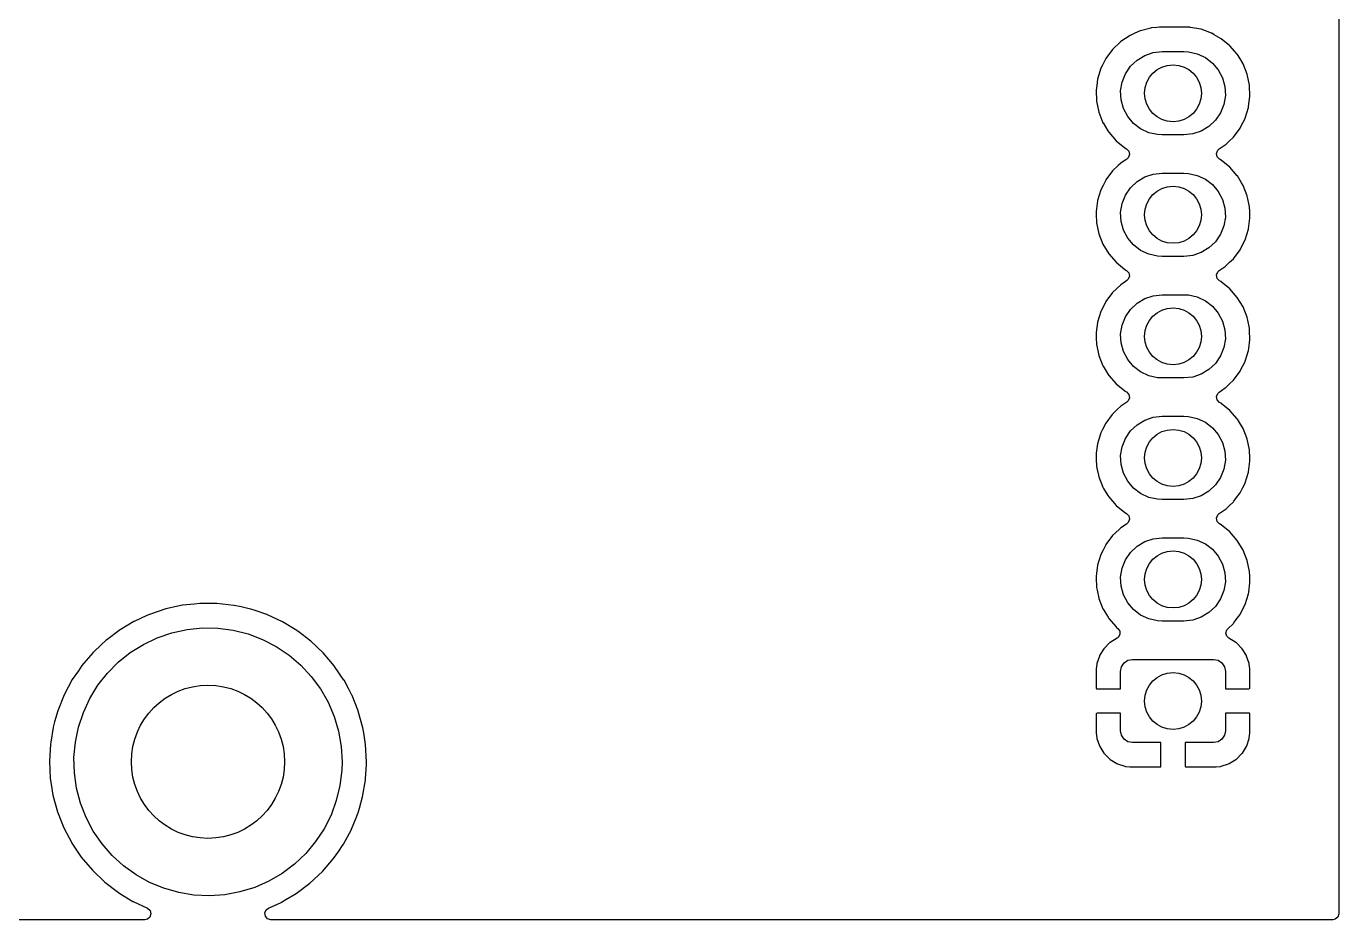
# Model space of a CAD drawing. Extents: x 14 to 417, y -139 to -107.
# Drawn here: x 389.9 to 417.32, y -139.19 to -120.52 of the extents above; entities that cross this region are included whole.
import ezdxf

# ---------------------------------------------------------------- set-up
doc = ezdxf.new("R2010")
doc.units = 0
doc.layers.add('BLACK', color=7, linetype='CONTINUOUS')

msp = doc.modelspace()

# ---------------------------------------------------------------- linework, layer by layer
at = {"layer": 'BLACK', "linetype": 'CONTINUOUS'}
for p, q in [((417.321, -107.314), (417.321, -139.065)), ((413.17, -120.617), (413.06, -120.667)), ((413.174, -120.615), (413.17, -120.617)), ((413.17, -120.617), (413.17, -120.617)), ((413.18, -120.614), (413.174, -120.615)), ((413.396, -120.558), (413.18, -120.614)), ((413.18, -120.614), (413.18, -120.614)), ((413.401, -120.556), (413.396, -120.558)), ((413.396, -120.558), (413.396, -120.558)), ((413.406, -120.556), (413.401, -120.556)), ((413.518, -120.546), (413.406, -120.556)), ((413.406, -120.556), (413.406, -120.556)), ((413.575, -120.541), (413.518, -120.546)), ((414.19, -120.541), (413.575, -120.541)), ((414.191, -120.542), (414.19, -120.541)), ((414.21, -120.542), (414.191, -120.542)), ((414.191, -120.542), (414.191, -120.542)), ((414.214, -120.543), (414.21, -120.542)), ((414.21, -120.542), (414.21, -120.542)), ((414.358, -120.569), (414.214, -120.543)), ((414.439, -120.583), (414.358, -120.569)), ((414.444, -120.584), (414.439, -120.583)), ((414.439, -120.583), (414.439, -120.583)), ((414.664, -120.664), (414.444, -120.584)), ((412.767, -120.842), (412.598, -121.003)), ((412.961, -120.711), (412.767, -120.842)), ((413.06, -120.667), (412.961, -120.711)), ((414.669, -120.667), (414.664, -120.664)), ((414.722, -120.697), (414.669, -120.667)), ((414.669, -120.667), (414.669, -120.667)), ((414.868, -120.78), (414.722, -120.697)), ((415.049, -120.928), (414.868, -120.78)), ((412.598, -121.003), (412.458, -121.191)), ((413.108, -121.227), (413.269, -121.13)), ((413.269, -121.13), (413.447, -121.07)), ((413.447, -121.07), (413.634, -121.05)), ((413.634, -121.05), (414.084, -121.05)), ((414.084, -121.05), (414.181, -121.055)), ((414.181, -121.055), (414.364, -121.096)), ((414.364, -121.096), (414.535, -121.176)), ((414.535, -121.176), (414.684, -121.29)), ((415.202, -121.105), (415.049, -120.928)), ((415.205, -121.109), (415.202, -121.105)), ((415.252, -121.187), (415.205, -121.109)), ((415.205, -121.109), (415.205, -121.109)), ((412.352, -121.399), (412.283, -121.623)), ((412.385, -121.334), (412.352, -121.399)), ((412.456, -121.196), (412.385, -121.334)), ((412.458, -121.191), (412.456, -121.196)), ((412.456, -121.196), (412.456, -121.196)), ((412.866, -121.512), (412.971, -121.356)), ((412.971, -121.356), (413.108, -121.227)), ((414.684, -121.29), (414.805, -121.434)), ((414.805, -121.434), (414.893, -121.6)), ((415.323, -121.305), (415.252, -121.187)), ((415.409, -121.522), (415.323, -121.305)), ((412.282, -121.628), (412.265, -121.757)), ((412.283, -121.623), (412.282, -121.628)), ((412.282, -121.628), (412.282, -121.628)), ((412.765, -121.871), (412.796, -121.686)), ((412.796, -121.686), (412.866, -121.512)), ((414.893, -121.6), (414.943, -121.781)), ((415.457, -121.751), (415.409, -121.522)), ((412.265, -121.757), (412.252, -121.855)), ((412.252, -121.855), (412.261, -122.089)), ((412.775, -122.059), (412.765, -121.871)), ((414.953, -121.969), (414.922, -122.154)), ((414.943, -121.781), (414.953, -121.969)), ((415.438, -122.194), (415.465, -121.99)), ((415.466, -121.985), (415.457, -121.751)), ((415.465, -121.99), (415.466, -121.985)), ((415.465, -121.99), (415.465, -121.99)), ((412.261, -122.089), (412.309, -122.318)), ((412.825, -122.24), (412.775, -122.059)), ((412.913, -122.406), (412.825, -122.24)), ((414.922, -122.154), (414.852, -122.328)), ((415.366, -122.441), (415.435, -122.217)), ((415.435, -122.217), (415.438, -122.194)), ((412.309, -122.318), (412.395, -122.535)), ((412.395, -122.535), (412.398, -122.54)), ((412.398, -122.54), (412.498, -122.705)), ((413.034, -122.55), (412.913, -122.406)), ((413.183, -122.664), (413.034, -122.55)), ((414.747, -122.484), (414.61, -122.613)), ((414.852, -122.328), (414.747, -122.484)), ((415.283, -122.604), (415.363, -122.445)), ((415.363, -122.445), (415.366, -122.441)), ((415.363, -122.445), (415.363, -122.445)), ((412.498, -122.705), (412.516, -122.735)), ((412.516, -122.735), (412.67, -122.912)), ((413.354, -122.744), (413.183, -122.664)), ((413.537, -122.785), (413.354, -122.744)), ((413.634, -122.79), (413.537, -122.785)), ((414.084, -122.79), (413.634, -122.79)), ((414.271, -122.77), (414.084, -122.79)), ((414.449, -122.71), (414.271, -122.77)), ((414.61, -122.613), (414.449, -122.71)), ((415.12, -122.837), (415.26, -122.649)), ((415.26, -122.649), (415.283, -122.604)), ((412.67, -122.912), (412.85, -123.06)), ((412.85, -123.06), (412.855, -123.063)), ((412.855, -123.063), (412.855, -123.063)), ((412.855, -123.063), (412.888, -123.081)), ((412.888, -123.081), (412.937, -123.132)), ((414.793, -123.112), (414.822, -123.085)), ((414.822, -123.085), (414.864, -123.057)), ((414.864, -123.057), (414.951, -122.998)), ((414.951, -122.998), (414.967, -122.983)), ((414.967, -122.983), (415.03, -122.923)), ((415.03, -122.923), (415.12, -122.837)), ((412.877, -123.308), (412.767, -123.382)), ((412.896, -123.295), (412.877, -123.308)), ((412.925, -123.268), (412.896, -123.295)), ((412.951, -123.202), (412.925, -123.268)), ((412.937, -123.132), (412.951, -123.202)), ((414.767, -123.178), (414.793, -123.112)), ((414.781, -123.248), (414.767, -123.178)), ((414.831, -123.299), (414.781, -123.248)), ((414.863, -123.317), (414.831, -123.299)), ((414.868, -123.32), (414.863, -123.317)), ((414.863, -123.317), (414.863, -123.317)), ((415.049, -123.468), (414.868, -123.32)), ((412.598, -123.543), (412.458, -123.731)), ((412.715, -123.431), (412.598, -123.543)), ((412.763, -123.385), (412.715, -123.431)), ((412.767, -123.382), (412.763, -123.385)), ((412.763, -123.385), (412.763, -123.385)), ((413.269, -123.67), (413.447, -123.61)), ((413.447, -123.61), (413.634, -123.59)), ((413.634, -123.59), (414.084, -123.59)), ((414.084, -123.59), (414.181, -123.595)), ((414.181, -123.595), (414.364, -123.636)), ((414.364, -123.636), (414.535, -123.716)), ((415.202, -123.645), (415.049, -123.468)), ((415.205, -123.649), (415.202, -123.645)), ((415.293, -123.795), (415.205, -123.649)), ((415.205, -123.649), (415.205, -123.649)), ((412.398, -123.85), (412.352, -123.939)), ((412.456, -123.736), (412.398, -123.85)), ((412.458, -123.731), (412.456, -123.736)), ((412.456, -123.736), (412.456, -123.736)), ((412.866, -124.052), (412.971, -123.896)), ((412.971, -123.896), (413.108, -123.767)), ((413.108, -123.767), (413.269, -123.67)), ((414.535, -123.716), (414.684, -123.83)), ((414.684, -123.83), (414.805, -123.974)), ((415.323, -123.845), (415.293, -123.795)), ((415.409, -124.062), (415.323, -123.845)), ((412.282, -124.168), (412.253, -124.39)), ((412.283, -124.163), (412.282, -124.168)), ((412.282, -124.168), (412.282, -124.168)), ((412.352, -123.939), (412.283, -124.163)), ((412.796, -124.226), (412.866, -124.052)), ((414.805, -123.974), (414.893, -124.14)), ((414.893, -124.14), (414.943, -124.321)), ((415.41, -124.068), (415.409, -124.062)), ((415.422, -124.124), (415.41, -124.068)), ((415.41, -124.068), (415.41, -124.068)), ((415.457, -124.291), (415.422, -124.124)), ((412.253, -124.39), (412.252, -124.395)), ((412.252, -124.395), (412.252, -124.4)), ((412.252, -124.4), (412.252, -124.4)), ((412.252, -124.4), (412.254, -124.444)), ((412.254, -124.444), (412.261, -124.629)), ((412.765, -124.411), (412.796, -124.226)), ((412.775, -124.599), (412.765, -124.411)), ((414.943, -124.321), (414.953, -124.509)), ((415.461, -124.4), (415.457, -124.291)), ((415.465, -124.507), (415.461, -124.4)), ((412.261, -124.629), (412.309, -124.858)), ((412.825, -124.78), (412.775, -124.599)), ((414.922, -124.694), (414.852, -124.868)), ((414.953, -124.509), (414.922, -124.694)), ((415.436, -124.752), (415.465, -124.53)), ((415.466, -124.525), (415.465, -124.507)), ((415.465, -124.53), (415.466, -124.525)), ((415.465, -124.53), (415.465, -124.53)), ((412.309, -124.858), (412.395, -125.075)), ((412.913, -124.946), (412.825, -124.78)), ((413.034, -125.09), (412.913, -124.946)), ((414.852, -124.868), (414.747, -125.024)), ((415.284, -125.142), (415.363, -124.985)), ((415.363, -124.985), (415.366, -124.98)), ((415.363, -124.985), (415.363, -124.985)), ((415.366, -124.98), (415.435, -124.757)), ((415.435, -124.757), (415.436, -124.752)), ((412.395, -125.075), (412.516, -125.275)), ((412.516, -125.275), (412.67, -125.452)), ((413.183, -125.204), (413.034, -125.09)), ((413.354, -125.284), (413.183, -125.204)), ((413.537, -125.325), (413.354, -125.284)), ((414.449, -125.25), (414.271, -125.31)), ((414.61, -125.153), (414.449, -125.25)), ((414.747, -125.024), (414.61, -125.153)), ((415.12, -125.377), (415.26, -125.189)), ((415.26, -125.189), (415.284, -125.142)), ((412.67, -125.452), (412.85, -125.6)), ((413.634, -125.33), (413.537, -125.325)), ((414.084, -125.33), (413.634, -125.33)), ((414.271, -125.31), (414.084, -125.33)), ((414.864, -125.597), (414.951, -125.538)), ((414.951, -125.538), (414.96, -125.53)), ((414.96, -125.53), (415.041, -125.452)), ((415.041, -125.452), (415.12, -125.377)), ((412.85, -125.6), (412.855, -125.603)), ((412.855, -125.603), (412.855, -125.603)), ((412.855, -125.603), (412.888, -125.621)), ((412.896, -125.835), (412.863, -125.857)), ((412.888, -125.621), (412.937, -125.672)), ((412.925, -125.808), (412.896, -125.835)), ((412.951, -125.742), (412.925, -125.808)), ((412.937, -125.672), (412.951, -125.742)), ((414.767, -125.718), (414.793, -125.652)), ((414.781, -125.788), (414.767, -125.718)), ((414.831, -125.839), (414.781, -125.788)), ((414.793, -125.652), (414.822, -125.625)), ((414.822, -125.625), (414.864, -125.597)), ((414.863, -125.857), (414.831, -125.839)), ((412.598, -126.083), (412.458, -126.271)), ((412.767, -125.922), (412.598, -126.083)), ((412.863, -125.857), (412.767, -125.922)), ((414.868, -125.86), (414.863, -125.857)), ((414.863, -125.857), (414.863, -125.857)), ((415.049, -126.008), (414.868, -125.86)), ((415.202, -126.185), (415.049, -126.008)), ((412.456, -126.276), (412.358, -126.469)), ((412.458, -126.271), (412.456, -126.276)), ((412.456, -126.276), (412.456, -126.276)), ((412.971, -126.436), (413.108, -126.307)), ((413.108, -126.307), (413.269, -126.21)), ((413.269, -126.21), (413.447, -126.15)), ((413.447, -126.15), (413.634, -126.13)), ((413.634, -126.13), (414.084, -126.13)), ((414.084, -126.13), (414.181, -126.135)), ((414.181, -126.135), (414.364, -126.176)), ((414.364, -126.176), (414.535, -126.256)), ((414.535, -126.256), (414.684, -126.37)), ((414.684, -126.37), (414.805, -126.514)), ((415.323, -126.385), (415.202, -126.185)), ((415.409, -126.602), (415.323, -126.385)), ((412.352, -126.479), (412.283, -126.703)), ((412.358, -126.469), (412.352, -126.479)), ((412.796, -126.766), (412.866, -126.592)), ((412.866, -126.592), (412.971, -126.436)), ((414.805, -126.514), (414.893, -126.68)), ((415.41, -126.608), (415.409, -126.602)), ((415.422, -126.664), (415.41, -126.608)), ((415.41, -126.608), (415.41, -126.608)), ((415.457, -126.831), (415.422, -126.664)), ((412.254, -126.923), (412.252, -126.935)), ((412.252, -126.935), (412.252, -126.94)), ((412.252, -126.94), (412.252, -126.94)), ((412.252, -126.94), (412.256, -127.03)), ((412.282, -126.708), (412.254, -126.923)), ((412.283, -126.703), (412.282, -126.708)), ((412.282, -126.708), (412.282, -126.708)), ((412.765, -126.951), (412.796, -126.766)), ((414.893, -126.68), (414.943, -126.861)), ((414.943, -126.861), (414.953, -127.049)), ((415.459, -126.891), (415.457, -126.831)), ((415.465, -127.052), (415.459, -126.891)), ((412.256, -127.03), (412.261, -127.169)), ((412.261, -127.169), (412.275, -127.236)), ((412.775, -127.139), (412.765, -126.951)), ((412.825, -127.32), (412.775, -127.139)), ((414.953, -127.049), (414.922, -127.234)), ((415.441, -127.255), (415.465, -127.07)), ((415.466, -127.065), (415.465, -127.052)), ((415.465, -127.07), (415.466, -127.065)), ((415.465, -127.07), (415.465, -127.07)), ((412.275, -127.236), (412.302, -127.363)), ((412.302, -127.363), (412.309, -127.398)), ((412.309, -127.398), (412.395, -127.615)), ((412.913, -127.486), (412.825, -127.32)), ((413.034, -127.63), (412.913, -127.486)), ((414.852, -127.408), (414.747, -127.564)), ((414.922, -127.234), (414.852, -127.408)), ((415.366, -127.52), (415.435, -127.297)), ((415.435, -127.297), (415.441, -127.255)), ((412.395, -127.615), (412.398, -127.62)), ((412.398, -127.62), (412.503, -127.794)), ((413.183, -127.744), (413.034, -127.63)), ((413.354, -127.824), (413.183, -127.744)), ((414.61, -127.693), (414.449, -127.79)), ((414.747, -127.564), (414.61, -127.693)), ((415.12, -127.917), (415.26, -127.729)), ((415.26, -127.729), (415.27, -127.71)), ((415.27, -127.71), (415.363, -127.525)), ((415.363, -127.525), (415.366, -127.52)), ((415.363, -127.525), (415.363, -127.525)), ((412.503, -127.794), (412.516, -127.815)), ((412.516, -127.815), (412.67, -127.992)), ((412.67, -127.992), (412.85, -128.14)), ((413.537, -127.865), (413.354, -127.824)), ((413.634, -127.87), (413.537, -127.865)), ((414.084, -127.87), (413.634, -127.87)), ((414.271, -127.85), (414.084, -127.87)), ((414.449, -127.79), (414.271, -127.85)), ((414.955, -128.074), (415.042, -127.992)), ((415.042, -127.992), (415.12, -127.917)), ((412.85, -128.14), (412.855, -128.143)), ((412.855, -128.143), (412.855, -128.143)), ((412.855, -128.143), (412.888, -128.161)), ((412.888, -128.161), (412.937, -128.212)), ((412.951, -128.282), (412.925, -128.348)), ((412.937, -128.212), (412.951, -128.282)), ((414.767, -128.258), (414.793, -128.192)), ((414.781, -128.328), (414.767, -128.258)), ((414.793, -128.192), (414.822, -128.165)), ((414.822, -128.165), (414.87, -128.133)), ((414.87, -128.133), (414.951, -128.078)), ((414.951, -128.078), (414.955, -128.074)), ((412.702, -128.524), (412.598, -128.623)), ((412.763, -128.465), (412.702, -128.524)), ((412.767, -128.462), (412.763, -128.465)), ((412.763, -128.465), (412.763, -128.465)), ((412.873, -128.391), (412.767, -128.462)), ((412.896, -128.375), (412.873, -128.391)), ((412.925, -128.348), (412.896, -128.375)), ((414.831, -128.379), (414.781, -128.328)), ((414.863, -128.397), (414.831, -128.379)), ((414.868, -128.4), (414.863, -128.397)), ((414.863, -128.397), (414.863, -128.397)), ((415.049, -128.548), (414.868, -128.4)), ((415.202, -128.725), (415.049, -128.548)), ((412.456, -128.816), (412.388, -128.949)), ((412.458, -128.811), (412.456, -128.816)), ((412.456, -128.816), (412.456, -128.816)), ((412.59, -128.634), (412.458, -128.811)), ((412.595, -128.628), (412.59, -128.634)), ((412.598, -128.623), (412.595, -128.628)), ((412.971, -128.976), (413.108, -128.847)), ((413.108, -128.847), (413.269, -128.75)), ((413.269, -128.75), (413.447, -128.69)), ((413.447, -128.69), (413.634, -128.67)), ((413.634, -128.67), (414.084, -128.67)), ((414.084, -128.67), (414.181, -128.675)), ((414.181, -128.675), (414.364, -128.716)), ((414.364, -128.716), (414.535, -128.796)), ((414.535, -128.796), (414.684, -128.91)), ((415.205, -128.729), (415.202, -128.725)), ((415.268, -128.833), (415.205, -128.729)), ((415.205, -128.729), (415.205, -128.729)), ((415.323, -128.925), (415.268, -128.833)), ((412.352, -129.019), (412.283, -129.243)), ((412.388, -128.949), (412.352, -129.019)), ((412.796, -129.306), (412.866, -129.132)), ((412.866, -129.132), (412.971, -128.976)), ((414.684, -128.91), (414.805, -129.054)), ((414.805, -129.054), (414.893, -129.22)), ((415.409, -129.142), (415.323, -128.925)), ((412.282, -129.248), (412.256, -129.442)), ((412.283, -129.243), (412.282, -129.248)), ((412.282, -129.248), (412.282, -129.248)), ((412.765, -129.491), (412.796, -129.306)), ((414.893, -129.22), (414.943, -129.401)), ((414.943, -129.401), (414.953, -129.589)), ((415.41, -129.148), (415.409, -129.142)), ((415.429, -129.238), (415.41, -129.148)), ((415.41, -129.148), (415.41, -129.148)), ((415.457, -129.371), (415.429, -129.238)), ((415.458, -129.38), (415.457, -129.371)), ((415.464, -129.542), (415.458, -129.38)), ((412.256, -129.442), (412.252, -129.475)), ((412.252, -129.475), (412.252, -129.48)), ((412.252, -129.48), (412.252, -129.48)), ((412.252, -129.48), (412.256, -129.572)), ((412.256, -129.572), (412.261, -129.709)), ((412.775, -129.679), (412.765, -129.491)), ((412.825, -129.86), (412.775, -129.679)), ((414.953, -129.589), (414.922, -129.774)), ((415.436, -129.832), (415.465, -129.61)), ((415.466, -129.605), (415.464, -129.542)), ((415.465, -129.61), (415.466, -129.605)), ((415.465, -129.61), (415.465, -129.61)), ((412.261, -129.709), (412.27, -129.752)), ((412.27, -129.752), (412.301, -129.902)), ((412.301, -129.902), (412.309, -129.938)), ((412.309, -129.938), (412.395, -130.155)), ((412.913, -130.026), (412.825, -129.86)), ((414.852, -129.948), (414.747, -130.104)), ((414.922, -129.774), (414.852, -129.948)), ((415.366, -130.06), (415.435, -129.837)), ((415.435, -129.837), (415.436, -129.832)), ((412.395, -130.155), (412.41, -130.181)), ((412.41, -130.181), (412.497, -130.323)), ((413.034, -130.17), (412.913, -130.026)), ((413.183, -130.284), (413.034, -130.17)), ((414.747, -130.104), (414.61, -130.233)), ((415.26, -130.269), (415.308, -130.175)), ((415.308, -130.175), (415.363, -130.065)), ((415.363, -130.065), (415.366, -130.06)), ((415.363, -130.065), (415.363, -130.065)), ((412.497, -130.323), (412.516, -130.355)), ((412.516, -130.355), (412.67, -130.532)), ((413.354, -130.364), (413.183, -130.284)), ((413.537, -130.405), (413.354, -130.364)), ((413.634, -130.41), (413.537, -130.405)), ((414.084, -130.41), (413.634, -130.41)), ((414.271, -130.39), (414.084, -130.41)), ((414.449, -130.33), (414.271, -130.39)), ((414.61, -130.233), (414.449, -130.33)), ((415.025, -130.547), (415.12, -130.457)), ((415.12, -130.457), (415.128, -130.446)), ((415.128, -130.446), (415.185, -130.369)), ((415.185, -130.369), (415.26, -130.269)), ((412.67, -130.532), (412.85, -130.68)), ((412.85, -130.68), (412.855, -130.683)), ((412.855, -130.683), (412.855, -130.683)), ((412.855, -130.683), (412.888, -130.701)), ((412.888, -130.701), (412.937, -130.752)), ((412.937, -130.752), (412.951, -130.822)), ((414.767, -130.798), (414.793, -130.732)), ((414.793, -130.732), (414.822, -130.705)), ((414.822, -130.705), (414.864, -130.677)), ((414.864, -130.677), (414.951, -130.618)), ((414.951, -130.618), (414.968, -130.602)), ((414.968, -130.602), (415.025, -130.547)), ((412.731, -131.036), (412.598, -131.163)), ((412.763, -131.005), (412.731, -131.036)), ((412.767, -131.002), (412.763, -131.005)), ((412.763, -131.005), (412.763, -131.005)), ((412.884, -130.923), (412.767, -131.002)), ((412.896, -130.915), (412.884, -130.923)), ((412.925, -130.888), (412.896, -130.915)), ((412.951, -130.822), (412.925, -130.888)), ((414.781, -130.868), (414.767, -130.798)), ((414.831, -130.919), (414.781, -130.868)), ((414.863, -130.937), (414.831, -130.919)), ((414.868, -130.94), (414.863, -130.937)), ((414.863, -130.937), (414.863, -130.937)), ((415.049, -131.088), (414.868, -130.94)), ((412.598, -131.163), (412.458, -131.351)), ((413.108, -131.387), (413.269, -131.29)), ((413.269, -131.29), (413.447, -131.23)), ((413.447, -131.23), (413.634, -131.21)), ((413.634, -131.21), (414.084, -131.21)), ((414.084, -131.21), (414.181, -131.215)), ((414.181, -131.215), (414.364, -131.256)), ((414.364, -131.256), (414.535, -131.336)), ((415.202, -131.265), (415.049, -131.088)), ((415.323, -131.465), (415.202, -131.265)), ((412.352, -131.559), (412.283, -131.783)), ((412.398, -131.47), (412.352, -131.559)), ((412.456, -131.356), (412.398, -131.47)), ((412.458, -131.351), (412.456, -131.356)), ((412.456, -131.356), (412.456, -131.356)), ((412.866, -131.672), (412.971, -131.516)), ((412.971, -131.516), (413.108, -131.387)), ((414.535, -131.336), (414.684, -131.45)), ((414.684, -131.45), (414.805, -131.594)), ((414.805, -131.594), (414.893, -131.76)), ((415.409, -131.682), (415.323, -131.465)), ((412.282, -131.788), (412.261, -131.947)), ((412.283, -131.783), (412.282, -131.788)), ((412.282, -131.788), (412.282, -131.788)), ((412.765, -132.031), (412.796, -131.846)), ((412.796, -131.846), (412.866, -131.672)), ((414.893, -131.76), (414.943, -131.941)), ((415.457, -131.911), (415.409, -131.682)), ((412.261, -131.947), (412.252, -132.015)), ((412.252, -132.015), (412.252, -132.02)), ((412.252, -132.02), (412.253, -132.042)), ((412.252, -132.02), (412.252, -132.02)), ((412.253, -132.042), (412.261, -132.249)), ((412.775, -132.219), (412.765, -132.031)), ((414.953, -132.129), (414.922, -132.314)), ((414.943, -131.941), (414.953, -132.129)), ((415.44, -132.343), (415.465, -132.15)), ((415.461, -132.01), (415.457, -131.911)), ((415.464, -132.092), (415.461, -132.01)), ((415.466, -132.145), (415.464, -132.092)), ((415.465, -132.15), (415.466, -132.145)), ((415.465, -132.15), (415.465, -132.15)), ((412.261, -132.249), (412.273, -132.306)), ((412.273, -132.306), (412.307, -132.468)), ((412.825, -132.4), (412.775, -132.219)), ((412.913, -132.566), (412.825, -132.4)), ((414.922, -132.314), (414.852, -132.488)), ((415.366, -132.6), (415.435, -132.377)), ((415.435, -132.377), (415.44, -132.343)), ((392.82, -132.696), (392.48, -132.809)), ((393.17, -132.619), (392.82, -132.696)), ((393.174, -132.619), (393.17, -132.619)), ((393.413, -132.593), (393.174, -132.619)), ((393.174, -132.619), (393.174, -132.619)), ((393.527, -132.581), (393.413, -132.593)), ((393.712, -132.582), (393.527, -132.581)), ((393.882, -132.582), (393.712, -132.582)), ((393.885, -132.582), (393.882, -132.582)), ((393.882, -132.582), (393.882, -132.582)), ((393.888, -132.582), (393.885, -132.582)), ((394.238, -132.621), (393.888, -132.582)), ((393.888, -132.582), (393.888, -132.582)), ((394.241, -132.621), (394.238, -132.621)), ((394.238, -132.621), (394.238, -132.621)), ((394.244, -132.622), (394.241, -132.621)), ((394.39, -132.654), (394.244, -132.622)), ((394.244, -132.622), (394.244, -132.622)), ((394.591, -132.699), (394.39, -132.654)), ((394.594, -132.7), (394.591, -132.699)), ((412.307, -132.468), (412.309, -132.478)), ((412.309, -132.478), (412.395, -132.695)), ((412.395, -132.695), (412.398, -132.701)), ((413.034, -132.71), (412.913, -132.566)), ((414.747, -132.644), (414.61, -132.773)), ((414.852, -132.488), (414.747, -132.644)), ((415.275, -132.779), (415.363, -132.605)), ((415.363, -132.605), (415.366, -132.6)), ((415.363, -132.605), (415.363, -132.605)), ((392.152, -132.961), (391.868, -133.131)), ((392.155, -132.959), (392.152, -132.961)), ((392.152, -132.961), (392.152, -132.961)), ((392.425, -132.835), (392.155, -132.959)), ((392.477, -132.811), (392.425, -132.835)), ((392.48, -132.809), (392.477, -132.811)), ((392.477, -132.811), (392.477, -132.811)), ((394.688, -132.731), (394.594, -132.7)), ((394.594, -132.7), (394.594, -132.7)), ((394.93, -132.814), (394.688, -132.731)), ((394.934, -132.815), (394.93, -132.814)), ((394.941, -132.819), (394.934, -132.815)), ((394.934, -132.815), (394.934, -132.815)), ((395.256, -132.964), (394.941, -132.819)), ((395.258, -132.966), (395.256, -132.964)), ((395.559, -133.148), (395.258, -132.966)), ((395.258, -132.966), (395.258, -132.966)), ((412.398, -132.701), (412.501, -132.87)), ((412.501, -132.87), (412.516, -132.895)), ((412.516, -132.895), (412.67, -133.072)), ((413.183, -132.824), (413.034, -132.71)), ((413.354, -132.904), (413.183, -132.824)), ((413.537, -132.945), (413.354, -132.904)), ((413.634, -132.95), (413.537, -132.945)), ((414.084, -132.95), (413.634, -132.95)), ((414.271, -132.93), (414.084, -132.95)), ((414.449, -132.87), (414.271, -132.93)), ((414.61, -132.773), (414.449, -132.87)), ((415.128, -132.987), (415.18, -132.916)), ((415.18, -132.916), (415.26, -132.809)), ((415.26, -132.809), (415.275, -132.779)), ((391.844, -133.145), (391.589, -133.339)), ((391.847, -133.143), (391.844, -133.145)), ((391.844, -133.145), (391.844, -133.145)), ((391.868, -133.131), (391.847, -133.143)), ((392.642, -133.298), (392.947, -133.193)), ((392.947, -133.193), (393.262, -133.124)), ((393.262, -133.124), (393.583, -133.092)), ((393.583, -133.092), (393.905, -133.098)), ((393.905, -133.098), (394.225, -133.14)), ((394.225, -133.14), (394.537, -133.218)), ((394.537, -133.218), (394.839, -133.332)), ((395.562, -133.15), (395.559, -133.148)), ((395.559, -133.148), (395.559, -133.148)), ((395.565, -133.152), (395.562, -133.15)), ((395.578, -133.161), (395.565, -133.152)), ((395.565, -133.152), (395.565, -133.152)), ((395.847, -133.367), (395.578, -133.161)), ((412.67, -133.072), (412.674, -133.075)), ((412.674, -133.075), (412.707, -133.103)), ((412.707, -133.103), (412.747, -133.161)), ((412.749, -133.232), (412.712, -133.293)), ((412.747, -133.161), (412.749, -133.232)), ((414.964, -133.199), (414.984, -133.131)), ((414.983, -133.267), (414.964, -133.199)), ((414.984, -133.131), (415.003, -133.109)), ((415.003, -133.109), (415.12, -132.997)), ((415.12, -132.997), (415.128, -132.987)), ((391.482, -133.434), (391.301, -133.605)), ((391.559, -133.362), (391.482, -133.434)), ((391.561, -133.359), (391.559, -133.362)), ((391.559, -133.362), (391.559, -133.362)), ((391.589, -133.339), (391.561, -133.359)), ((392.078, -133.608), (392.351, -133.436)), ((392.351, -133.436), (392.642, -133.298)), ((394.839, -133.332), (395.125, -133.48)), ((395.125, -133.48), (395.393, -133.66)), ((396.107, -133.613), (395.847, -133.367)), ((412.535, -133.407), (412.42, -133.522)), ((412.546, -133.398), (412.535, -133.407)), ((412.69, -133.309), (412.546, -133.398)), ((412.712, -133.293), (412.69, -133.308)), ((412.69, -133.308), (412.69, -133.309)), ((415.028, -133.306), (414.983, -133.267)), ((415.027, -133.308), (415.028, -133.306)), ((415.171, -133.397), (415.027, -133.308)), ((415.182, -133.406), (415.171, -133.397)), ((415.297, -133.521), (415.182, -133.406)), ((415.306, -133.532), (415.297, -133.521)), ((391.292, -133.615), (391.068, -133.878)), ((391.298, -133.608), (391.292, -133.615)), ((391.301, -133.605), (391.298, -133.608)), ((391.298, -133.608), (391.298, -133.608)), ((391.826, -133.809), (392.078, -133.608)), ((395.393, -133.66), (395.638, -133.869)), ((396.226, -133.753), (396.107, -133.613)), ((396.336, -133.883), (396.226, -133.753)), ((412.32, -133.684), (412.269, -133.839)), ((412.326, -133.671), (412.32, -133.684)), ((412.411, -133.533), (412.326, -133.671)), ((412.42, -133.522), (412.411, -133.533)), ((412.837, -133.823), (412.918, -133.769)), ((412.918, -133.769), (413.014, -133.75)), ((413.014, -133.75), (414.704, -133.75)), ((414.704, -133.75), (414.8, -133.769)), ((414.8, -133.769), (414.881, -133.823)), ((415.391, -133.67), (415.306, -133.532)), ((415.397, -133.683), (415.391, -133.67)), ((415.449, -133.837), (415.397, -133.683)), ((390.992, -133.989), (390.866, -134.174)), ((391.066, -133.88), (390.992, -133.989)), ((391.068, -133.878), (391.066, -133.88)), ((391.066, -133.88), (391.066, -133.88)), ((391.401, -134.292), (391.6, -134.038)), ((391.6, -134.038), (391.826, -133.809)), ((395.638, -133.869), (395.857, -134.105)), ((396.339, -133.887), (396.336, -133.883)), ((396.341, -133.89), (396.339, -133.887)), ((396.345, -133.896), (396.341, -133.89)), ((396.54, -134.183), (396.345, -133.896)), ((412.266, -133.852), (412.256, -133.946)), ((412.256, -133.946), (412.256, -133.953)), ((412.256, -133.953), (412.256, -134.348)), ((412.269, -133.839), (412.266, -133.852)), ((412.764, -134), (412.783, -133.904)), ((412.764, -134.366), (412.764, -134)), ((412.783, -133.904), (412.837, -133.823)), ((414.881, -133.823), (414.935, -133.904)), ((414.935, -133.904), (414.954, -134)), ((414.954, -134), (414.954, -134.366)), ((415.452, -133.851), (415.449, -133.837)), ((415.462, -133.946), (415.452, -133.851)), ((415.462, -133.953), (415.462, -133.946)), ((415.462, -134.352), (415.462, -133.953)), ((390.866, -134.174), (390.697, -134.49)), ((391.232, -134.567), (391.401, -134.292)), ((395.857, -134.105), (396.048, -134.365)), ((396.542, -134.187), (396.54, -134.183)), ((396.635, -134.362), (396.542, -134.187)), ((396.542, -134.187), (396.542, -134.187)), ((390.697, -134.49), (390.563, -134.822)), ((391.097, -134.859), (391.232, -134.567)), ((396.048, -134.365), (396.208, -134.645)), ((396.708, -134.5), (396.635, -134.362)), ((396.709, -134.503), (396.708, -134.5)), ((396.837, -134.825), (396.709, -134.503)), ((412.256, -134.348), (412.261, -134.363)), ((412.261, -134.363), (412.262, -134.364)), ((412.262, -134.364), (412.27, -134.366)), ((412.27, -134.366), (412.764, -134.366)), ((414.954, -134.366), (415.444, -134.366)), ((415.444, -134.366), (415.459, -134.362)), ((415.459, -134.362), (415.46, -134.36)), ((415.46, -134.36), (415.462, -134.352)), ((390.562, -134.825), (390.497, -135.058)), ((390.563, -134.822), (390.562, -134.825)), ((390.562, -134.825), (390.562, -134.825)), ((390.995, -135.165), (391.097, -134.859)), ((396.208, -134.645), (396.334, -134.942)), ((396.84, -134.833), (396.837, -134.825)), ((396.936, -135.179), (396.84, -134.833)), ((412.258, -134.88), (412.256, -134.888)), ((412.256, -134.888), (412.256, -135.287)), ((412.259, -134.878), (412.258, -134.88)), ((412.274, -134.874), (412.259, -134.878)), ((412.764, -134.874), (412.274, -134.874)), ((412.764, -135.24), (412.764, -134.874)), ((415.448, -134.874), (414.954, -134.874)), ((414.954, -134.874), (414.954, -135.24)), ((415.456, -134.876), (415.448, -134.874)), ((415.458, -134.877), (415.456, -134.876)), ((415.462, -134.892), (415.458, -134.877)), ((415.462, -135.287), (415.462, -134.892)), ((390.497, -135.058), (390.466, -135.167)), ((390.93, -135.481), (390.995, -135.165)), ((396.334, -134.942), (396.426, -135.251)), ((390.466, -135.171), (390.414, -135.48)), ((390.466, -135.167), (390.466, -135.171)), ((390.466, -135.171), (390.466, -135.171)), ((396.426, -135.251), (396.481, -135.568)), ((396.954, -135.287), (396.936, -135.179)), ((396.994, -135.532), (396.954, -135.287)), ((412.256, -135.287), (412.256, -135.294)), ((412.256, -135.294), (412.266, -135.389)), ((412.266, -135.389), (412.269, -135.403)), ((412.269, -135.403), (412.321, -135.557)), ((412.783, -135.336), (412.764, -135.24)), ((412.837, -135.417), (412.783, -135.336)), ((412.918, -135.471), (412.837, -135.417)), ((414.881, -135.417), (414.8, -135.471)), ((414.935, -135.336), (414.881, -135.417)), ((414.954, -135.24), (414.935, -135.336)), ((415.398, -135.556), (415.449, -135.401)), ((415.449, -135.401), (415.452, -135.388)), ((415.452, -135.388), (415.462, -135.294)), ((415.462, -135.294), (415.462, -135.287)), ((390.407, -135.521), (390.387, -135.878)), ((390.414, -135.48), (390.407, -135.521)), ((390.901, -135.802), (390.93, -135.481)), ((396.481, -135.568), (396.5, -135.89)), ((397.013, -135.89), (396.994, -135.532)), ((412.321, -135.557), (412.327, -135.57)), ((412.327, -135.57), (412.412, -135.708)), ((412.412, -135.708), (412.421, -135.719)), ((413.014, -135.49), (412.918, -135.471)), ((413.605, -135.49), (413.014, -135.49)), ((413.605, -135.984), (413.605, -135.49)), ((414.704, -135.49), (414.113, -135.49)), ((414.113, -135.49), (414.113, -135.98)), ((414.8, -135.471), (414.704, -135.49)), ((415.298, -135.718), (415.307, -135.707)), ((415.307, -135.707), (415.392, -135.569)), ((415.392, -135.569), (415.398, -135.556)), ((390.387, -135.878), (390.405, -136.236)), ((390.91, -136.124), (390.901, -135.802)), ((396.5, -135.89), (396.494, -136.066)), ((396.994, -136.236), (397.011, -135.955)), ((397.011, -135.955), (397.013, -135.913)), ((397.013, -135.913), (397.013, -135.89)), ((412.421, -135.719), (412.536, -135.834)), ((412.536, -135.834), (412.547, -135.843)), ((412.547, -135.843), (412.685, -135.928)), ((412.685, -135.928), (412.698, -135.934)), ((412.698, -135.934), (412.853, -135.985)), ((412.853, -135.985), (412.866, -135.988)), ((412.866, -135.988), (412.96, -135.998)), ((413.603, -135.992), (413.605, -135.984)), ((414.113, -135.98), (414.118, -135.995)), ((414.758, -135.998), (414.853, -135.988)), ((414.853, -135.988), (414.867, -135.985)), ((414.867, -135.985), (415.021, -135.933)), ((415.021, -135.933), (415.034, -135.927)), ((415.034, -135.927), (415.172, -135.842)), ((415.172, -135.842), (415.183, -135.833)), ((415.183, -135.833), (415.298, -135.718)), ((390.405, -136.236), (390.405, -136.24)), ((390.405, -136.24), (390.405, -136.24)), ((390.405, -136.24), (390.424, -136.356)), ((390.955, -136.443), (390.91, -136.124)), ((396.494, -136.066), (396.456, -136.386)), ((396.991, -136.271), (396.994, -136.236)), ((412.96, -135.998), (412.967, -135.998)), ((412.967, -135.998), (413.587, -135.998)), ((413.587, -135.998), (413.602, -135.994)), ((413.602, -135.994), (413.603, -135.992)), ((414.118, -135.995), (414.119, -135.996)), ((414.119, -135.996), (414.127, -135.998)), ((414.127, -135.998), (414.751, -135.998)), ((414.751, -135.998), (414.758, -135.998)), ((390.424, -136.356), (390.461, -136.59)), ((391.037, -136.755), (390.955, -136.443)), ((396.456, -136.386), (396.38, -136.699)), ((396.931, -136.624), (396.991, -136.271)), ((390.461, -136.59), (390.556, -136.936)), ((391.154, -137.056), (391.037, -136.755)), ((396.38, -136.699), (396.27, -137.002)), ((396.865, -136.858), (396.931, -136.624)), ((390.556, -136.936), (390.687, -137.269)), ((391.305, -137.34), (391.154, -137.056)), ((396.27, -137.002), (396.125, -137.29)), ((396.698, -137.301), (396.795, -137.062)), ((396.795, -137.062), (396.832, -136.972)), ((396.832, -136.972), (396.833, -136.969)), ((396.832, -136.972), (396.832, -136.972)), ((396.833, -136.969), (396.836, -136.959)), ((396.836, -136.959), (396.865, -136.858)), ((390.687, -137.269), (390.854, -137.587)), ((391.488, -137.606), (391.305, -137.34)), ((396.125, -137.29), (395.948, -137.559)), ((396.53, -137.613), (396.696, -137.304)), ((396.696, -137.304), (396.698, -137.301)), ((390.854, -137.587), (390.856, -137.589)), ((390.856, -137.589), (390.856, -137.589)), ((390.856, -137.589), (391.04, -137.863)), ((391.699, -137.849), (391.488, -137.606)), ((395.948, -137.559), (395.741, -137.807)), ((396.432, -137.757), (396.526, -137.619)), ((396.526, -137.619), (396.528, -137.616)), ((396.526, -137.619), (396.526, -137.619)), ((396.528, -137.616), (396.53, -137.613)), ((396.53, -137.613), (396.53, -137.613)), ((391.04, -137.863), (391.054, -137.884)), ((391.054, -137.884), (391.285, -138.158)), ((391.938, -138.066), (391.699, -137.849)), ((395.741, -137.807), (395.507, -138.029)), ((396.325, -137.912), (396.432, -137.757)), ((391.285, -138.158), (391.544, -138.406)), ((392.2, -138.254), (391.938, -138.066)), ((395.507, -138.029), (395.249, -138.222)), ((396.091, -138.183), (396.325, -137.912)), ((391.544, -138.406), (391.828, -138.624)), ((392.481, -138.411), (392.2, -138.254)), ((392.779, -138.534), (392.481, -138.411)), ((394.971, -138.385), (394.676, -138.514)), ((395.249, -138.222), (394.971, -138.385)), ((395.543, -138.643), (395.83, -138.428)), ((395.83, -138.428), (396.091, -138.183)), ((391.828, -138.624), (391.86, -138.643)), ((391.86, -138.643), (392.131, -138.808)), ((393.089, -138.623), (392.779, -138.534)), ((393.407, -138.675), (393.089, -138.623)), ((393.729, -138.69), (393.407, -138.675)), ((394.051, -138.668), (393.729, -138.69)), ((394.368, -138.609), (394.051, -138.668)), ((394.676, -138.514), (394.368, -138.609)), ((395.329, -138.771), (395.54, -138.645)), ((395.54, -138.645), (395.543, -138.643)), ((395.54, -138.645), (395.54, -138.645)), ((392.131, -138.808), (392.131, -138.808)), ((392.131, -138.808), (392.134, -138.81)), ((392.134, -138.81), (392.137, -138.812)), ((392.137, -138.812), (392.137, -138.812)), ((392.137, -138.812), (392.436, -138.951)), ((392.436, -138.951), (392.489, -138.998)), ((392.489, -138.998), (392.509, -139.067)), ((394.889, -139.048), (394.919, -138.983)), ((394.919, -138.983), (394.962, -138.951)), ((394.962, -138.951), (395.232, -138.828)), ((395.232, -138.828), (395.235, -138.826)), ((395.235, -138.826), (395.329, -138.771)), ((392.383, -139.191), (344.214, -139.191)), ((392.434, -139.181), (392.383, -139.191)), ((392.488, -139.135), (392.434, -139.181)), ((392.509, -139.067), (392.488, -139.135)), ((394.899, -139.118), (394.889, -139.048)), ((394.946, -139.171), (394.899, -139.118)), ((395.014, -139.191), (394.946, -139.171)), ((417.195, -139.191), (395.014, -139.191)), ((417.248, -139.18), (417.195, -139.191)), ((417.301, -139.134), (417.248, -139.18)), ((417.321, -139.065), (417.301, -139.134))]:
    msp.add_line(p, q, dxfattribs=at)
at = {"layer": 'BLACK'}
for centre, radius in [((413.859, -121.92), 0.595), ((413.859, -124.46), 0.595), ((413.859, -127), 0.595), ((413.859, -129.54), 0.595), ((413.859, -132.08), 0.595), ((413.859, -134.62), 0.595), ((393.7, -135.89), 1.6)]:
    msp.add_circle(centre, radius, dxfattribs=at)

doc.saveas('drawing.dxf')
